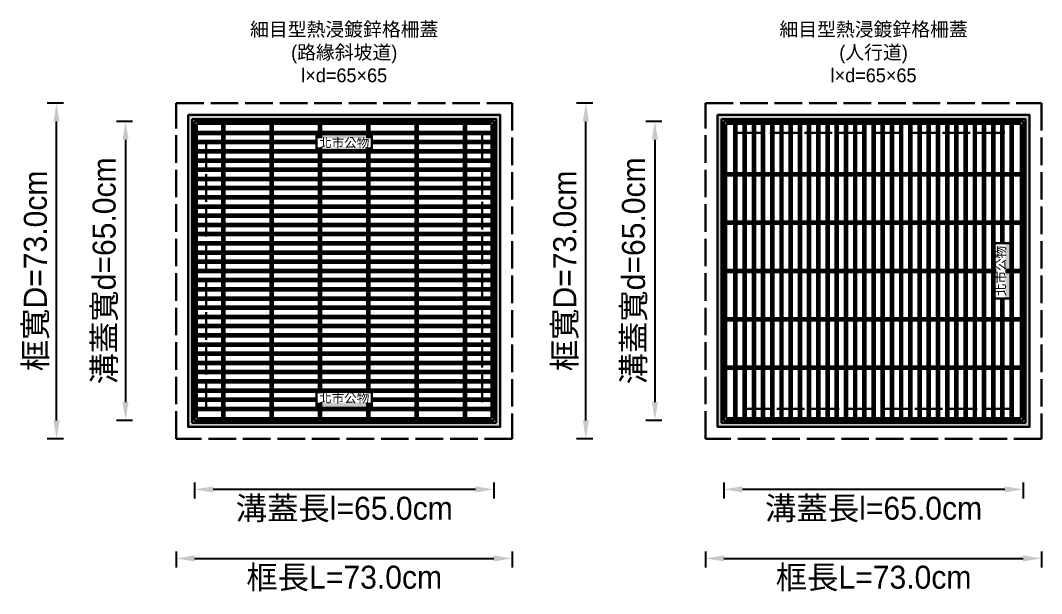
# Model space of a CAD drawing. Extents: x -2931 to 4779, y -2120 to 304.
# Drawn here: x 1250 to 1471.9, y -567.8 to -443.2 of the extents above; entities that cross this region are included whole.
import ezdxf

# ---------------------------------------------------------------- set-up
doc = ezdxf.new("R2010")
doc.units = 0
doc.header["$MEASUREMENT"] = 0
doc.linetypes.add('ACAD_ISO02W100', pattern=[15, 12, -3])
doc.layers.add('三、3.文字-註解文字', color=2, linetype='Continuous')
doc.layers.add('二、6.繪圖-其他施作項目', color=35, linetype='Continuous', lineweight=30)
doc.styles.get("Standard").update_dxf_attribs({"font": 'kaiu.ttf', "height": 2})
doc.styles.add('註解文字', font='MS PGothic.ttf', dxfattribs={"height": 5})
doc.dimstyles.new('註解文字', dxfattribs={"dimtxt": 5, "dimasz": 4, "dimexe": 2, "dimexo": 2.5, "dimgap": 1, "dimtad": 2, "dimzin": 0, "dimdsep": 46, "dimtxsty": '註解文字', "dimcen": 0.1, "dimclrd": 256, "dimclre": 256, "dimclrt": 256, "dimadec": 0, "dimazin": 0, "dimtfac": 1, "dimtofl": 0, "dimtmove": 0, "dimatfit": 3, "dimfxl": 1.5, "dimfxlon": 1, "dimtolj": 1, "dimtzin": 0, "dimlwd": -1, "dimlwe": -1, "dimarcsym": 1})

# ---------------------------------------------------------------- blocks, each defined once
blk = doc.blocks.new('*D12')
at = {"layer": 'Defpoints', "color": 0, "transparency": 16777216}
for p in [(1287.86, -465.15), (1272.86, -530.15), (1287.86, -530.15)]:
    blk.add_point(p, dxfattribs=at)
at = {"layer": '三、3.文字-註解文字', "transparency": 16777216}
for p, q in [((1274.36, -465.15), (1270.86, -465.15)), ((1272.86, -469.15), (1272.86, -526.15)), ((1274.36, -530.15), (1270.86, -530.15))]:
    blk.add_line(p, q, dxfattribs=at)
for points in [[(1272.19, -469.15), (1273.53, -469.15), (1272.86, -465.15)], [(1272.19, -526.15), (1273.53, -526.15), (1272.86, -530.15)]]:
    blk.add_solid(points, dxfattribs=at)
at = {"layer": '三、3.文字-註解文字', "transparency": 16777216, "insert": (1268.48, -497.65), "char_height": 5, "attachment_point": 5, "rotation": 90, "style": '註解文字'}
blk.add_mtext('\\A1;溝蓋寬{\\fMS PGothic|b0|i0|c128|p34;d=65.0cm}', dxfattribs=at)
blk = doc.blocks.new('*D13')
at = {"layer": 'Defpoints', "color": 0, "transparency": 16777216}
for p in [(1287.86, -530.15), (1352.86, -530.15), (1287.86, -545.15)]:
    blk.add_point(p, dxfattribs=at)
at = {"layer": '三、3.文字-註解文字', "transparency": 16777216}
for p, q in [((1287.86, -543.65), (1287.86, -547.15)), ((1348.86, -545.15), (1291.86, -545.15)), ((1352.86, -543.65), (1352.86, -547.15))]:
    blk.add_line(p, q, dxfattribs=at)
for points in [[(1291.86, -544.49), (1291.86, -545.82), (1287.86, -545.15)], [(1348.86, -544.49), (1348.86, -545.82), (1352.86, -545.15)]]:
    blk.add_solid(points, dxfattribs=at)
at = {"layer": '三、3.文字-註解文字', "transparency": 16777216, "insert": (1320.36, -549.53), "char_height": 5, "attachment_point": 5, "style": '註解文字'}
blk.add_mtext('\\A1;溝蓋長l{\\fMS PGothic|b0|i0|c128|p34;=65.0cm}', dxfattribs=at)
blk = doc.blocks.new('*D18')
at = {"layer": 'Defpoints', "color": 0, "transparency": 16777216}
for p in [(1402.86, -465.15), (1387.86, -530.15), (1402.86, -530.15)]:
    blk.add_point(p, dxfattribs=at)
at = {"layer": '三、3.文字-註解文字', "transparency": 16777216}
for p, q in [((1389.36, -465.15), (1385.86, -465.15)), ((1387.86, -469.15), (1387.86, -526.15)), ((1389.36, -530.15), (1385.86, -530.15))]:
    blk.add_line(p, q, dxfattribs=at)
for points in [[(1387.19, -469.15), (1388.53, -469.15), (1387.86, -465.15)], [(1387.19, -526.15), (1388.53, -526.15), (1387.86, -530.15)]]:
    blk.add_solid(points, dxfattribs=at)
at = {"layer": '三、3.文字-註解文字', "transparency": 16777216, "insert": (1383.48, -497.65), "char_height": 5, "attachment_point": 5, "rotation": 90, "style": '註解文字'}
blk.add_mtext('\\A1;溝蓋寬d=65.0cm', dxfattribs=at)
blk = doc.blocks.new('*D19')
at = {"layer": 'Defpoints', "color": 0, "transparency": 16777216}
for p in [(1402.86, -530.15), (1467.86, -530.15), (1402.86, -545.15)]:
    blk.add_point(p, dxfattribs=at)
at = {"layer": '三、3.文字-註解文字', "transparency": 16777216}
for p, q in [((1402.86, -543.65), (1402.86, -547.15)), ((1463.86, -545.15), (1406.86, -545.15)), ((1467.86, -543.65), (1467.86, -547.15))]:
    blk.add_line(p, q, dxfattribs=at)
for points in [[(1406.86, -544.49), (1406.86, -545.82), (1402.86, -545.15)], [(1463.86, -544.49), (1463.86, -545.82), (1467.86, -545.15)]]:
    blk.add_solid(points, dxfattribs=at)
at = {"layer": '三、3.文字-註解文字', "transparency": 16777216, "insert": (1435.36, -549.53), "char_height": 5, "attachment_point": 5, "style": '註解文字'}
blk.add_mtext('\\A1;{\\fMS PGothic|b0|i0|c128|p34;溝蓋長l}={\\fMS PGothic|b0|i0|c128|p34;65.0cm}', dxfattribs=at)
blk = doc.blocks.new('*D32')
at = {"layer": 'Defpoints', "color": 0, "transparency": 16777216}
for p in [(1283.86, -534.15), (1356.86, -534.15), (1356.86, -560.15)]:
    blk.add_point(p, dxfattribs=at)
at = {"layer": '三、3.文字-註解文字', "transparency": 16777216}
for p, q in [((1283.86, -558.65), (1283.86, -562.15)), ((1356.86, -558.65), (1356.86, -562.15)), ((1287.86, -560.15), (1352.86, -560.15))]:
    blk.add_line(p, q, dxfattribs=at)
for points in [[(1287.86, -559.49), (1287.86, -560.82), (1283.86, -560.15)], [(1352.86, -559.49), (1352.86, -560.82), (1356.86, -560.15)]]:
    blk.add_solid(points, dxfattribs=at)
at = {"layer": '三、3.文字-註解文字', "transparency": 16777216, "insert": (1320.36, -564.52), "char_height": 5, "attachment_point": 5, "style": '註解文字'}
blk.add_mtext('\\A1;框長L=73.0cm', dxfattribs=at)
blk = doc.blocks.new('*D33')
at = {"layer": 'Defpoints', "color": 0, "transparency": 16777216}
for p in [(1372.86, -461.15), (1398.86, -461.15), (1398.86, -534.15)]:
    blk.add_point(p, dxfattribs=at)
at = {"layer": '三、3.文字-註解文字', "transparency": 16777216}
for p, q in [((1374.36, -461.15), (1370.86, -461.15)), ((1372.86, -530.15), (1372.86, -465.15)), ((1374.36, -534.15), (1370.86, -534.15))]:
    blk.add_line(p, q, dxfattribs=at)
for points in [[(1372.19, -465.15), (1373.53, -465.15), (1372.86, -461.15)], [(1372.19, -530.15), (1373.53, -530.15), (1372.86, -534.15)]]:
    blk.add_solid(points, dxfattribs=at)
at = {"layer": '三、3.文字-註解文字', "transparency": 16777216, "insert": (1368.54, -497.65), "char_height": 5, "attachment_point": 5, "rotation": 90, "style": '註解文字'}
blk.add_mtext('\\A1;框{\\fMS PGothic|b0|i0|c128|p34;寬D=73.0cm}', dxfattribs=at)
blk = doc.blocks.new('*D34')
at = {"layer": 'Defpoints', "color": 0, "transparency": 16777216}
for p in [(1398.86, -534.15), (1471.86, -534.15), (1471.86, -560.15)]:
    blk.add_point(p, dxfattribs=at)
at = {"layer": '三、3.文字-註解文字', "transparency": 16777216}
for p, q in [((1398.86, -558.65), (1398.86, -562.15)), ((1471.86, -558.65), (1471.86, -562.15)), ((1402.86, -560.15), (1467.86, -560.15))]:
    blk.add_line(p, q, dxfattribs=at)
for points in [[(1402.86, -559.49), (1402.86, -560.82), (1398.86, -560.15)], [(1467.86, -559.49), (1467.86, -560.82), (1471.86, -560.15)]]:
    blk.add_solid(points, dxfattribs=at)
at = {"layer": '三、3.文字-註解文字', "transparency": 16777216, "insert": (1435.36, -564.52), "char_height": 5, "attachment_point": 5, "style": '註解文字'}
blk.add_mtext('\\A1;框長L=73.0cm', dxfattribs=at)
blk = doc.blocks.new('*D37')
at = {"layer": 'Defpoints', "color": 0, "transparency": 16777216}
for p in [(1257.86, -461.15), (1283.86, -461.15), (1283.86, -534.15)]:
    blk.add_point(p, dxfattribs=at)
at = {"layer": '三、3.文字-註解文字', "transparency": 16777216}
for p, q in [((1259.36, -461.15), (1255.86, -461.15)), ((1257.86, -530.15), (1257.86, -465.15)), ((1259.36, -534.15), (1255.86, -534.15))]:
    blk.add_line(p, q, dxfattribs=at)
for points in [[(1257.19, -465.15), (1258.53, -465.15), (1257.86, -461.15)], [(1257.19, -530.15), (1258.53, -530.15), (1257.86, -534.15)]]:
    blk.add_solid(points, dxfattribs=at)
at = {"layer": '三、3.文字-註解文字', "transparency": 16777216, "insert": (1253.54, -497.65), "char_height": 5, "attachment_point": 5, "rotation": 90, "style": '註解文字'}
blk.add_mtext('\\A1;框{\\fMS PGothic|b0|i0|c128|p34;寬D=73.0cm}', dxfattribs=at)

msp = doc.modelspace()

# ---------------------------------------------------------------- hatches: boundary and pattern name
at = {"layer": '二、6.繪圖-其他施作項目'}
h = msp.add_hatch(color=256, dxfattribs=at)
h.dxf.hatch_style = 1
h.paths.add_polyline_path([(1326.361, -471.904), (1326.361, -467.904), (1314.361, -467.904), (1314.361, -471.904)])
h = msp.add_hatch(color=256, dxfattribs=at)
h.dxf.hatch_style = 1
h.paths.add_polyline_path([(1465.111, -491.654), (1461.111, -491.654), (1461.111, -503.654), (1465.111, -503.654)])
h = msp.add_hatch(color=256, dxfattribs=at)
h.dxf.hatch_style = 1
h.paths.add_polyline_path([(1326.361, -527.404), (1326.361, -523.404), (1314.361, -523.404), (1314.361, -527.404)])

# ---------------------------------------------------------------- linework, layer by layer
for points in [[(1287.861, -465.154), (1352.861, -465.154), (1352.861, -530.154), (1287.861, -530.154)], [(1402.861, -465.154), (1467.861, -465.154), (1467.861, -530.154), (1402.861, -530.154)], [(1314.361, -467.904), (1326.361, -467.904), (1326.361, -471.904), (1314.361, -471.904)], [(1461.111, -503.654), (1461.111, -491.654), (1465.111, -491.654), (1465.111, -503.654)], [(1314.361, -523.404), (1326.361, -523.404), (1326.361, -527.404), (1314.361, -527.404)]]:
    msp.add_lwpolyline(points, close=True, dxfattribs=at)
for points in [[(1288.361, -465.654), (1352.361, -465.654)], [(1288.361, -529.654), (1288.361, -465.654)], [(1293.861, -465.654), (1293.861, -529.654)], [(1294.361, -465.654), (1294.361, -529.654)], [(1304.361, -465.654), (1304.361, -529.654)], [(1304.861, -465.654), (1304.861, -529.654)], [(1314.861, -465.654), (1314.861, -529.654)], [(1315.361, -465.654), (1315.361, -529.654)], [(1325.361, -529.654), (1325.361, -465.654)], [(1325.861, -529.654), (1325.861, -465.654)], [(1335.861, -529.654), (1335.861, -465.654)], [(1336.361, -529.654), (1336.361, -465.654)], [(1346.361, -529.654), (1346.361, -465.654)], [(1346.861, -529.654), (1346.861, -465.654)], [(1352.361, -465.654), (1352.361, -529.654)], [(1403.361, -465.654), (1467.361, -465.654)], [(1403.361, -529.654), (1403.361, -465.654)], [(1405.111, -476.404), (1405.111, -465.654)], [(1405.611, -476.404), (1405.611, -465.654)], [(1407.111, -476.404), (1407.111, -465.654)], [(1407.611, -476.404), (1407.611, -465.654)], [(1409.111, -476.404), (1409.111, -465.654)], [(1409.611, -476.404), (1409.611, -465.654)], [(1411.111, -476.404), (1411.111, -465.654)], [(1411.611, -476.404), (1411.611, -465.654)], [(1413.111, -476.404), (1413.111, -465.654)], [(1413.611, -476.404), (1413.611, -465.654)], [(1415.111, -476.404), (1415.111, -465.654)], [(1415.611, -476.404), (1415.611, -465.654)], [(1417.111, -476.404), (1417.111, -465.654)], [(1417.611, -476.404), (1417.611, -465.654)], [(1419.111, -476.404), (1419.111, -465.654)], [(1419.611, -476.404), (1419.611, -465.654)], [(1421.111, -476.404), (1421.111, -465.654)], [(1421.611, -476.404), (1421.611, -465.654)], [(1423.111, -476.404), (1423.111, -465.654)], [(1423.611, -476.404), (1423.611, -465.654)], [(1425.111, -476.404), (1425.111, -465.654)], [(1425.611, -476.404), (1425.611, -465.654)], [(1427.111, -476.404), (1427.111, -465.654)], [(1427.611, -476.404), (1427.611, -465.654)], [(1429.111, -476.404), (1429.111, -465.654)], [(1429.611, -476.404), (1429.611, -465.654)], [(1431.111, -476.404), (1431.111, -465.654)], [(1431.611, -476.404), (1431.611, -465.654)], [(1433.111, -476.404), (1433.111, -465.654)], [(1433.611, -476.404), (1433.611, -465.654)], [(1435.111, -476.404), (1435.111, -465.654)], [(1435.611, -476.404), (1435.611, -465.654)], [(1437.111, -476.404), (1437.111, -465.654)], [(1437.611, -476.404), (1437.611, -465.654)], [(1439.111, -476.404), (1439.111, -465.654)], [(1439.611, -476.404), (1439.611, -465.654)], [(1441.111, -476.404), (1441.111, -465.654)], [(1441.611, -476.404), (1441.611, -465.654)], [(1443.111, -476.404), (1443.111, -465.654)], [(1443.611, -476.404), (1443.611, -465.654)], [(1445.111, -476.404), (1445.111, -465.654)], [(1445.611, -476.404), (1445.611, -465.654)], [(1447.111, -476.404), (1447.111, -465.654)], [(1447.611, -476.404), (1447.611, -465.654)], [(1449.111, -476.404), (1449.111, -465.654)], [(1449.611, -476.404), (1449.611, -465.654)], [(1451.111, -476.404), (1451.111, -465.654)], [(1451.611, -476.404), (1451.611, -465.654)], [(1453.111, -476.404), (1453.111, -465.654)], [(1453.611, -476.404), (1453.611, -465.654)], [(1455.111, -476.404), (1455.111, -465.654)], [(1455.611, -476.404), (1455.611, -465.654)], [(1457.111, -476.404), (1457.111, -465.654)], [(1457.611, -476.404), (1457.611, -465.654)], [(1459.111, -476.404), (1459.111, -465.654)], [(1459.611, -476.404), (1459.611, -465.654)], [(1461.111, -476.404), (1461.111, -465.654)], [(1461.611, -476.404), (1461.611, -465.654)], [(1463.111, -465.654), (1463.111, -476.404)], [(1463.611, -465.654), (1463.611, -476.404)], [(1465.111, -465.654), (1465.111, -476.404)], [(1465.611, -465.654), (1465.611, -476.404)], [(1467.361, -465.654), (1467.361, -529.654)], [(1288.361, -467.404), (1293.861, -467.404)], [(1288.361, -467.904), (1293.861, -467.904)], [(1294.361, -467.404), (1304.361, -467.404)], [(1294.361, -467.904), (1304.361, -467.904)], [(1304.861, -467.404), (1314.861, -467.404)], [(1304.861, -467.904), (1314.861, -467.904)], [(1315.361, -467.404), (1325.361, -467.404)], [(1315.361, -467.904), (1325.361, -467.904)], [(1325.861, -467.404), (1335.861, -467.404)], [(1325.861, -467.904), (1335.861, -467.904)], [(1336.361, -467.404), (1346.361, -467.404)], [(1336.361, -467.904), (1346.361, -467.904)], [(1346.861, -467.404), (1352.361, -467.404)], [(1346.861, -467.904), (1352.361, -467.904)], [(1293.861, -469.404), (1288.361, -469.404)], [(1293.861, -469.904), (1288.361, -469.904)], [(1304.361, -469.404), (1294.361, -469.404)], [(1304.361, -469.904), (1294.361, -469.904)], [(1314.861, -469.404), (1304.861, -469.404)], [(1314.861, -469.904), (1304.861, -469.904)], [(1325.361, -469.404), (1315.361, -469.404)], [(1325.361, -469.904), (1315.361, -469.904)], [(1335.861, -469.404), (1325.861, -469.404)], [(1335.861, -469.904), (1325.861, -469.904)], [(1346.361, -469.404), (1336.361, -469.404)], [(1346.361, -469.904), (1336.361, -469.904)], [(1352.361, -469.404), (1346.861, -469.404)], [(1352.361, -469.904), (1346.861, -469.904)], [(1293.861, -471.404), (1288.361, -471.404)], [(1293.861, -471.904), (1288.361, -471.904)], [(1304.361, -471.404), (1294.361, -471.404)], [(1304.361, -471.904), (1294.361, -471.904)], [(1314.861, -471.404), (1304.861, -471.404)], [(1314.861, -471.904), (1304.861, -471.904)], [(1325.361, -471.404), (1315.361, -471.404)], [(1325.361, -471.904), (1315.361, -471.904)], [(1335.861, -471.404), (1325.861, -471.404)], [(1335.861, -471.904), (1325.861, -471.904)], [(1346.361, -471.404), (1336.361, -471.404)], [(1346.361, -471.904), (1336.361, -471.904)], [(1352.361, -471.404), (1346.861, -471.404)], [(1352.361, -471.904), (1346.861, -471.904)], [(1293.861, -473.404), (1288.361, -473.404)], [(1293.861, -473.904), (1288.361, -473.904)], [(1304.361, -473.404), (1294.361, -473.404)], [(1304.361, -473.904), (1294.361, -473.904)], [(1314.861, -473.404), (1304.861, -473.404)], [(1314.861, -473.904), (1304.861, -473.904)], [(1325.361, -473.404), (1315.361, -473.404)], [(1325.361, -473.904), (1315.361, -473.904)], [(1335.861, -473.404), (1325.861, -473.404)], [(1335.861, -473.904), (1325.861, -473.904)], [(1346.361, -473.404), (1336.361, -473.404)], [(1346.361, -473.904), (1336.361, -473.904)], [(1352.361, -473.404), (1346.861, -473.404)], [(1352.361, -473.904), (1346.861, -473.904)], [(1293.861, -475.404), (1288.361, -475.404)], [(1293.861, -475.904), (1288.361, -475.904)], [(1304.361, -475.404), (1294.361, -475.404)], [(1304.361, -475.904), (1294.361, -475.904)], [(1314.861, -475.404), (1304.861, -475.404)], [(1314.861, -475.904), (1304.861, -475.904)], [(1325.361, -475.404), (1315.361, -475.404)], [(1325.361, -475.904), (1315.361, -475.904)], [(1335.861, -475.404), (1325.861, -475.404)], [(1335.861, -475.904), (1325.861, -475.904)], [(1346.361, -475.404), (1336.361, -475.404)], [(1346.361, -475.904), (1336.361, -475.904)], [(1352.361, -475.404), (1346.861, -475.404)], [(1352.361, -475.904), (1346.861, -475.904)], [(1403.361, -476.404), (1467.361, -476.404)], [(1403.361, -476.904), (1467.361, -476.904)], [(1405.111, -486.904), (1405.111, -476.904)], [(1405.611, -486.904), (1405.611, -476.904)], [(1407.111, -486.904), (1407.111, -476.904)], [(1407.611, -486.904), (1407.611, -476.904)], [(1409.111, -486.904), (1409.111, -476.904)], [(1409.611, -486.904), (1409.611, -476.904)], [(1411.111, -486.904), (1411.111, -476.904)], [(1411.611, -486.904), (1411.611, -476.904)], [(1413.111, -486.904), (1413.111, -476.904)], [(1413.611, -486.904), (1413.611, -476.904)], [(1415.111, -486.904), (1415.111, -476.904)], [(1415.611, -486.904), (1415.611, -476.904)], [(1417.111, -486.904), (1417.111, -476.904)], [(1417.611, -486.904), (1417.611, -476.904)], [(1419.111, -486.904), (1419.111, -476.904)], [(1419.611, -486.904), (1419.611, -476.904)], [(1421.111, -486.904), (1421.111, -476.904)], [(1421.611, -486.904), (1421.611, -476.904)], [(1423.111, -486.904), (1423.111, -476.904)], [(1423.611, -486.904), (1423.611, -476.904)], [(1425.111, -486.904), (1425.111, -476.904)], [(1425.611, -486.904), (1425.611, -476.904)], [(1427.111, -486.904), (1427.111, -476.904)], [(1427.611, -486.904), (1427.611, -476.904)], [(1429.111, -486.904), (1429.111, -476.904)], [(1429.611, -486.904), (1429.611, -476.904)], [(1431.111, -486.904), (1431.111, -476.904)], [(1431.611, -486.904), (1431.611, -476.904)], [(1433.111, -486.904), (1433.111, -476.904)], [(1433.611, -486.904), (1433.611, -476.904)], [(1435.111, -486.904), (1435.111, -476.904)], [(1435.611, -486.904), (1435.611, -476.904)], [(1437.111, -486.904), (1437.111, -476.904)], [(1437.611, -486.904), (1437.611, -476.904)], [(1439.111, -486.904), (1439.111, -476.904)], [(1439.611, -486.904), (1439.611, -476.904)], [(1441.111, -486.904), (1441.111, -476.904)], [(1441.611, -486.904), (1441.611, -476.904)], [(1443.111, -486.904), (1443.111, -476.904)], [(1443.611, -486.904), (1443.611, -476.904)], [(1445.111, -486.904), (1445.111, -476.904)], [(1445.611, -486.904), (1445.611, -476.904)], [(1447.111, -486.904), (1447.111, -476.904)], [(1447.611, -486.904), (1447.611, -476.904)], [(1449.111, -486.904), (1449.111, -476.904)], [(1449.611, -486.904), (1449.611, -476.904)], [(1451.111, -486.904), (1451.111, -476.904)], [(1451.611, -486.904), (1451.611, -476.904)], [(1453.111, -486.904), (1453.111, -476.904)], [(1453.611, -486.904), (1453.611, -476.904)], [(1455.111, -486.904), (1455.111, -476.904)], [(1455.611, -486.904), (1455.611, -476.904)], [(1457.111, -486.904), (1457.111, -476.904)], [(1457.611, -486.904), (1457.611, -476.904)], [(1459.111, -486.904), (1459.111, -476.904)], [(1459.611, -486.904), (1459.611, -476.904)], [(1461.111, -486.904), (1461.111, -476.904)], [(1461.611, -486.904), (1461.611, -476.904)], [(1463.111, -476.904), (1463.111, -486.904)], [(1463.611, -476.904), (1463.611, -486.904)], [(1465.111, -476.904), (1465.111, -486.904)], [(1465.611, -476.904), (1465.611, -486.904)], [(1293.861, -477.404), (1288.361, -477.404)], [(1293.861, -477.904), (1288.361, -477.904)], [(1304.361, -477.404), (1294.361, -477.404)], [(1304.361, -477.904), (1294.361, -477.904)], [(1314.861, -477.404), (1304.861, -477.404)], [(1314.861, -477.904), (1304.861, -477.904)], [(1325.361, -477.404), (1315.361, -477.404)], [(1325.361, -477.904), (1315.361, -477.904)], [(1335.861, -477.404), (1325.861, -477.404)], [(1335.861, -477.904), (1325.861, -477.904)], [(1346.361, -477.404), (1336.361, -477.404)], [(1346.361, -477.904), (1336.361, -477.904)], [(1352.361, -477.404), (1346.861, -477.404)], [(1352.361, -477.904), (1346.861, -477.904)], [(1293.861, -479.404), (1288.361, -479.404)], [(1293.861, -479.904), (1288.361, -479.904)], [(1304.361, -479.404), (1294.361, -479.404)], [(1304.361, -479.904), (1294.361, -479.904)], [(1314.861, -479.404), (1304.861, -479.404)], [(1314.861, -479.904), (1304.861, -479.904)], [(1325.361, -479.404), (1315.361, -479.404)], [(1325.361, -479.904), (1315.361, -479.904)], [(1335.861, -479.404), (1325.861, -479.404)], [(1335.861, -479.904), (1325.861, -479.904)], [(1346.361, -479.404), (1336.361, -479.404)], [(1346.361, -479.904), (1336.361, -479.904)], [(1352.361, -479.404), (1346.861, -479.404)], [(1352.361, -479.904), (1346.861, -479.904)], [(1293.861, -481.404), (1288.361, -481.404)], [(1293.861, -481.904), (1288.361, -481.904)], [(1293.861, -483.404), (1288.361, -483.404)], [(1304.361, -481.404), (1294.361, -481.404)], [(1304.361, -481.904), (1294.361, -481.904)], [(1304.361, -483.404), (1294.361, -483.404)], [(1314.861, -481.404), (1304.861, -481.404)], [(1314.861, -481.904), (1304.861, -481.904)], [(1314.861, -483.404), (1304.861, -483.404)], [(1325.361, -481.404), (1315.361, -481.404)], [(1325.361, -481.904), (1315.361, -481.904)], [(1325.361, -483.404), (1315.361, -483.404)], [(1335.861, -481.404), (1325.861, -481.404)], [(1335.861, -481.904), (1325.861, -481.904)], [(1335.861, -483.404), (1325.861, -483.404)], [(1346.361, -481.404), (1336.361, -481.404)], [(1346.361, -481.904), (1336.361, -481.904)], [(1346.361, -483.404), (1336.361, -483.404)], [(1352.361, -481.404), (1346.861, -481.404)], [(1352.361, -481.904), (1346.861, -481.904)], [(1352.361, -483.404), (1346.861, -483.404)], [(1293.861, -483.904), (1288.361, -483.904)], [(1293.861, -485.404), (1288.361, -485.404)], [(1304.361, -483.904), (1294.361, -483.904)], [(1304.361, -485.404), (1294.361, -485.404)], [(1314.861, -483.904), (1304.861, -483.904)], [(1314.861, -485.404), (1304.861, -485.404)], [(1325.361, -483.904), (1315.361, -483.904)], [(1325.361, -485.404), (1315.361, -485.404)], [(1335.861, -483.904), (1325.861, -483.904)], [(1335.861, -485.404), (1325.861, -485.404)], [(1346.361, -483.904), (1336.361, -483.904)], [(1346.361, -485.404), (1336.361, -485.404)], [(1352.361, -483.904), (1346.861, -483.904)], [(1352.361, -485.404), (1346.861, -485.404)], [(1293.861, -485.904), (1288.361, -485.904)], [(1293.861, -487.404), (1288.361, -487.404)], [(1293.861, -487.904), (1288.361, -487.904)], [(1304.361, -485.904), (1294.361, -485.904)], [(1304.361, -487.404), (1294.361, -487.404)], [(1304.361, -487.904), (1294.361, -487.904)], [(1314.861, -485.904), (1304.861, -485.904)], [(1314.861, -487.404), (1304.861, -487.404)], [(1314.861, -487.904), (1304.861, -487.904)], [(1325.361, -485.904), (1315.361, -485.904)], [(1325.361, -487.404), (1315.361, -487.404)], [(1325.361, -487.904), (1315.361, -487.904)], [(1335.861, -485.904), (1325.861, -485.904)], [(1335.861, -487.404), (1325.861, -487.404)], [(1335.861, -487.904), (1325.861, -487.904)], [(1346.361, -485.904), (1336.361, -485.904)], [(1346.361, -487.404), (1336.361, -487.404)], [(1346.361, -487.904), (1336.361, -487.904)], [(1352.361, -485.904), (1346.861, -485.904)], [(1352.361, -487.404), (1346.861, -487.404)], [(1352.361, -487.904), (1346.861, -487.904)], [(1403.361, -486.904), (1467.361, -486.904)], [(1403.361, -487.404), (1467.361, -487.404)], [(1405.111, -497.404), (1405.111, -487.404)], [(1405.611, -497.404), (1405.611, -487.404)], [(1407.111, -497.404), (1407.111, -487.404)], [(1407.611, -497.404), (1407.611, -487.404)], [(1409.111, -497.404), (1409.111, -487.404)], [(1409.611, -497.404), (1409.611, -487.404)], [(1411.111, -497.404), (1411.111, -487.404)], [(1411.611, -497.404), (1411.611, -487.404)], [(1413.111, -497.404), (1413.111, -487.404)], [(1413.611, -497.404), (1413.611, -487.404)], [(1415.111, -497.404), (1415.111, -487.404)], [(1415.611, -497.404), (1415.611, -487.404)], [(1417.111, -497.404), (1417.111, -487.404)], [(1417.611, -497.404), (1417.611, -487.404)], [(1419.111, -497.404), (1419.111, -487.404)], [(1419.611, -497.404), (1419.611, -487.404)], [(1421.111, -497.404), (1421.111, -487.404)], [(1421.611, -497.404), (1421.611, -487.404)], [(1423.111, -497.404), (1423.111, -487.404)], [(1423.611, -497.404), (1423.611, -487.404)], [(1425.111, -497.404), (1425.111, -487.404)], [(1425.611, -497.404), (1425.611, -487.404)], [(1427.111, -497.404), (1427.111, -487.404)], [(1427.611, -497.404), (1427.611, -487.404)], [(1429.111, -497.404), (1429.111, -487.404)], [(1429.611, -497.404), (1429.611, -487.404)], [(1431.111, -497.404), (1431.111, -487.404)], [(1431.611, -497.404), (1431.611, -487.404)], [(1433.111, -497.404), (1433.111, -487.404)], [(1433.611, -497.404), (1433.611, -487.404)], [(1435.111, -497.404), (1435.111, -487.404)], [(1435.611, -497.404), (1435.611, -487.404)], [(1437.111, -497.404), (1437.111, -487.404)], [(1437.611, -497.404), (1437.611, -487.404)], [(1439.111, -497.404), (1439.111, -487.404)], [(1439.611, -497.404), (1439.611, -487.404)], [(1441.111, -497.404), (1441.111, -487.404)], [(1441.611, -497.404), (1441.611, -487.404)], [(1443.111, -497.404), (1443.111, -487.404)], [(1443.611, -497.404), (1443.611, -487.404)], [(1445.111, -497.404), (1445.111, -487.404)], [(1445.611, -497.404), (1445.611, -487.404)], [(1447.111, -497.404), (1447.111, -487.404)], [(1447.611, -497.404), (1447.611, -487.404)], [(1449.111, -497.404), (1449.111, -487.404)], [(1449.611, -497.404), (1449.611, -487.404)], [(1451.111, -497.404), (1451.111, -487.404)], [(1451.611, -497.404), (1451.611, -487.404)], [(1453.111, -497.404), (1453.111, -487.404)], [(1453.611, -497.404), (1453.611, -487.404)], [(1455.111, -497.404), (1455.111, -487.404)], [(1455.611, -497.404), (1455.611, -487.404)], [(1457.111, -497.404), (1457.111, -487.404)], [(1457.611, -497.404), (1457.611, -487.404)], [(1459.111, -497.404), (1459.111, -487.404)], [(1459.611, -497.404), (1459.611, -487.404)], [(1461.111, -497.404), (1461.111, -487.404)], [(1461.611, -497.404), (1461.611, -487.404)], [(1463.111, -487.404), (1463.111, -497.404)], [(1463.611, -487.404), (1463.611, -497.404)], [(1465.111, -487.404), (1465.111, -497.404)], [(1465.611, -487.404), (1465.611, -497.404)], [(1293.861, -489.404), (1288.361, -489.404)], [(1293.861, -489.904), (1288.361, -489.904)], [(1304.361, -489.404), (1294.361, -489.404)], [(1304.361, -489.904), (1294.361, -489.904)], [(1314.861, -489.404), (1304.861, -489.404)], [(1314.861, -489.904), (1304.861, -489.904)], [(1325.361, -489.404), (1315.361, -489.404)], [(1325.361, -489.904), (1315.361, -489.904)], [(1335.861, -489.404), (1325.861, -489.404)], [(1335.861, -489.904), (1325.861, -489.904)], [(1346.361, -489.404), (1336.361, -489.404)], [(1346.361, -489.904), (1336.361, -489.904)], [(1352.361, -489.404), (1346.861, -489.404)], [(1352.361, -489.904), (1346.861, -489.904)], [(1293.861, -491.404), (1288.361, -491.404)], [(1293.861, -491.904), (1288.361, -491.904)], [(1304.361, -491.404), (1294.361, -491.404)], [(1304.361, -491.904), (1294.361, -491.904)], [(1314.861, -491.404), (1304.861, -491.404)], [(1314.861, -491.904), (1304.861, -491.904)], [(1325.361, -491.404), (1315.361, -491.404)], [(1325.361, -491.904), (1315.361, -491.904)], [(1335.861, -491.404), (1325.861, -491.404)], [(1335.861, -491.904), (1325.861, -491.904)], [(1346.361, -491.404), (1336.361, -491.404)], [(1346.361, -491.904), (1336.361, -491.904)], [(1352.361, -491.404), (1346.861, -491.404)], [(1352.361, -491.904), (1346.861, -491.904)], [(1293.861, -493.404), (1288.361, -493.404)], [(1293.861, -493.904), (1288.361, -493.904)], [(1304.361, -493.404), (1294.361, -493.404)], [(1304.361, -493.904), (1294.361, -493.904)], [(1314.861, -493.404), (1304.861, -493.404)], [(1314.861, -493.904), (1304.861, -493.904)], [(1325.361, -493.404), (1315.361, -493.404)], [(1325.361, -493.904), (1315.361, -493.904)], [(1335.861, -493.404), (1325.861, -493.404)], [(1335.861, -493.904), (1325.861, -493.904)], [(1346.361, -493.404), (1336.361, -493.404)], [(1346.361, -493.904), (1336.361, -493.904)], [(1352.361, -493.404), (1346.861, -493.404)], [(1352.361, -493.904), (1346.861, -493.904)], [(1293.861, -495.404), (1288.361, -495.404)], [(1293.861, -495.904), (1288.361, -495.904)], [(1304.361, -495.404), (1294.361, -495.404)], [(1304.361, -495.904), (1294.361, -495.904)], [(1314.861, -495.404), (1304.861, -495.404)], [(1314.861, -495.904), (1304.861, -495.904)], [(1325.361, -495.404), (1315.361, -495.404)], [(1325.361, -495.904), (1315.361, -495.904)], [(1335.861, -495.404), (1325.861, -495.404)], [(1335.861, -495.904), (1325.861, -495.904)], [(1346.361, -495.404), (1336.361, -495.404)], [(1346.361, -495.904), (1336.361, -495.904)], [(1352.361, -495.404), (1346.861, -495.404)], [(1352.361, -495.904), (1346.861, -495.904)], [(1293.861, -497.404), (1288.361, -497.404)], [(1293.861, -497.904), (1288.361, -497.904)], [(1304.361, -497.404), (1294.361, -497.404)], [(1304.361, -497.904), (1294.361, -497.904)], [(1314.861, -497.404), (1304.861, -497.404)], [(1314.861, -497.904), (1304.861, -497.904)], [(1325.361, -497.404), (1315.361, -497.404)], [(1325.361, -497.904), (1315.361, -497.904)], [(1335.861, -497.404), (1325.861, -497.404)], [(1335.861, -497.904), (1325.861, -497.904)], [(1346.361, -497.404), (1336.361, -497.404)], [(1346.361, -497.904), (1336.361, -497.904)], [(1352.361, -497.404), (1346.861, -497.404)], [(1352.361, -497.904), (1346.861, -497.904)], [(1403.361, -497.404), (1467.361, -497.404)], [(1467.361, -497.904), (1403.361, -497.904)], [(1405.111, -507.904), (1405.111, -497.904)], [(1405.611, -507.904), (1405.611, -497.904)], [(1407.111, -507.904), (1407.111, -497.904)], [(1407.611, -507.904), (1407.611, -497.904)], [(1409.111, -507.904), (1409.111, -497.904)], [(1409.611, -507.904), (1409.611, -497.904)], [(1411.111, -507.904), (1411.111, -497.904)], [(1411.611, -507.904), (1411.611, -497.904)], [(1413.111, -507.904), (1413.111, -497.904)], [(1413.611, -507.904), (1413.611, -497.904)], [(1415.111, -507.904), (1415.111, -497.904)], [(1415.611, -507.904), (1415.611, -497.904)], [(1417.111, -507.904), (1417.111, -497.904)], [(1417.611, -507.904), (1417.611, -497.904)], [(1419.111, -507.904), (1419.111, -497.904)], [(1419.611, -507.904), (1419.611, -497.904)], [(1421.111, -507.904), (1421.111, -497.904)], [(1421.611, -507.904), (1421.611, -497.904)], [(1423.111, -507.904), (1423.111, -497.904)], [(1423.611, -507.904), (1423.611, -497.904)], [(1425.111, -507.904), (1425.111, -497.904)], [(1425.611, -507.904), (1425.611, -497.904)], [(1427.111, -507.904), (1427.111, -497.904)], [(1427.611, -507.904), (1427.611, -497.904)], [(1429.111, -507.904), (1429.111, -497.904)], [(1429.611, -507.904), (1429.611, -497.904)], [(1431.111, -507.904), (1431.111, -497.904)], [(1431.611, -507.904), (1431.611, -497.904)], [(1433.111, -507.904), (1433.111, -497.904)], [(1433.611, -507.904), (1433.611, -497.904)], [(1435.111, -507.904), (1435.111, -497.904)], [(1435.611, -507.904), (1435.611, -497.904)], [(1437.111, -507.904), (1437.111, -497.904)], [(1437.611, -507.904), (1437.611, -497.904)], [(1439.111, -507.904), (1439.111, -497.904)], [(1439.611, -507.904), (1439.611, -497.904)], [(1441.111, -507.904), (1441.111, -497.904)], [(1441.611, -507.904), (1441.611, -497.904)], [(1443.111, -507.904), (1443.111, -497.904)], [(1443.611, -507.904), (1443.611, -497.904)], [(1445.111, -507.904), (1445.111, -497.904)], [(1445.611, -507.904), (1445.611, -497.904)], [(1447.111, -507.904), (1447.111, -497.904)], [(1447.611, -507.904), (1447.611, -497.904)], [(1449.111, -507.904), (1449.111, -497.904)], [(1449.611, -507.904), (1449.611, -497.904)], [(1451.111, -507.904), (1451.111, -497.904)], [(1451.611, -507.904), (1451.611, -497.904)], [(1453.111, -507.904), (1453.111, -497.904)], [(1453.611, -507.904), (1453.611, -497.904)], [(1455.111, -507.904), (1455.111, -497.904)], [(1455.611, -507.904), (1455.611, -497.904)], [(1457.111, -507.904), (1457.111, -497.904)], [(1457.611, -507.904), (1457.611, -497.904)], [(1459.111, -507.904), (1459.111, -497.904)], [(1459.611, -507.904), (1459.611, -497.904)], [(1461.111, -507.904), (1461.111, -497.904)], [(1461.611, -507.904), (1461.611, -497.904)], [(1463.111, -497.904), (1463.111, -507.904)], [(1463.611, -497.904), (1463.611, -507.904)], [(1465.111, -497.904), (1465.111, -507.904)], [(1465.611, -497.904), (1465.611, -507.904)], [(1293.861, -499.404), (1288.361, -499.404)], [(1293.861, -499.904), (1288.361, -499.904)], [(1304.361, -499.404), (1294.361, -499.404)], [(1304.361, -499.904), (1294.361, -499.904)], [(1314.861, -499.404), (1304.861, -499.404)], [(1314.861, -499.904), (1304.861, -499.904)], [(1325.361, -499.404), (1315.361, -499.404)], [(1325.361, -499.904), (1315.361, -499.904)], [(1335.861, -499.404), (1325.861, -499.404)], [(1335.861, -499.904), (1325.861, -499.904)], [(1346.361, -499.404), (1336.361, -499.404)], [(1346.361, -499.904), (1336.361, -499.904)], [(1352.361, -499.404), (1346.861, -499.404)], [(1352.361, -499.904), (1346.861, -499.904)], [(1293.861, -501.404), (1288.361, -501.404)], [(1293.861, -501.904), (1288.361, -501.904)], [(1293.861, -503.404), (1288.361, -503.404)], [(1304.361, -501.404), (1294.361, -501.404)], [(1304.361, -501.904), (1294.361, -501.904)], [(1304.361, -503.404), (1294.361, -503.404)], [(1314.861, -501.404), (1304.861, -501.404)], [(1314.861, -501.904), (1304.861, -501.904)], [(1314.861, -503.404), (1304.861, -503.404)], [(1325.361, -501.404), (1315.361, -501.404)], [(1325.361, -501.904), (1315.361, -501.904)], [(1325.361, -503.404), (1315.361, -503.404)], [(1335.861, -501.404), (1325.861, -501.404)], [(1335.861, -501.904), (1325.861, -501.904)], [(1335.861, -503.404), (1325.861, -503.404)], [(1346.361, -501.404), (1336.361, -501.404)], [(1346.361, -501.904), (1336.361, -501.904)], [(1346.361, -503.404), (1336.361, -503.404)], [(1352.361, -501.404), (1346.861, -501.404)], [(1352.361, -501.904), (1346.861, -501.904)], [(1352.361, -503.404), (1346.861, -503.404)], [(1293.861, -503.904), (1288.361, -503.904)], [(1293.861, -505.404), (1288.361, -505.404)], [(1304.361, -503.904), (1294.361, -503.904)], [(1304.361, -505.404), (1294.361, -505.404)], [(1314.861, -503.904), (1304.861, -503.904)], [(1314.861, -505.404), (1304.861, -505.404)], [(1325.361, -503.904), (1315.361, -503.904)], [(1325.361, -505.404), (1315.361, -505.404)], [(1335.861, -503.904), (1325.861, -503.904)], [(1335.861, -505.404), (1325.861, -505.404)], [(1346.361, -503.904), (1336.361, -503.904)], [(1346.361, -505.404), (1336.361, -505.404)], [(1352.361, -503.904), (1346.861, -503.904)], [(1352.361, -505.404), (1346.861, -505.404)], [(1293.861, -505.904), (1288.361, -505.904)], [(1293.861, -507.404), (1288.361, -507.404)], [(1293.861, -507.904), (1288.361, -507.904)], [(1304.361, -505.904), (1294.361, -505.904)], [(1304.361, -507.404), (1294.361, -507.404)], [(1304.361, -507.904), (1294.361, -507.904)], [(1314.861, -505.904), (1304.861, -505.904)], [(1314.861, -507.404), (1304.861, -507.404)], [(1314.861, -507.904), (1304.861, -507.904)], [(1325.361, -505.904), (1315.361, -505.904)], [(1325.361, -507.404), (1315.361, -507.404)], [(1325.361, -507.904), (1315.361, -507.904)], [(1335.861, -505.904), (1325.861, -505.904)], [(1335.861, -507.404), (1325.861, -507.404)], [(1335.861, -507.904), (1325.861, -507.904)], [(1346.361, -505.904), (1336.361, -505.904)], [(1346.361, -507.404), (1336.361, -507.404)], [(1346.361, -507.904), (1336.361, -507.904)], [(1352.361, -505.904), (1346.861, -505.904)], [(1352.361, -507.404), (1346.861, -507.404)], [(1352.361, -507.904), (1346.861, -507.904)], [(1467.361, -507.904), (1403.361, -507.904)], [(1293.861, -509.404), (1288.361, -509.404)], [(1293.861, -509.904), (1288.361, -509.904)], [(1304.361, -509.404), (1294.361, -509.404)], [(1304.361, -509.904), (1294.361, -509.904)], [(1314.861, -509.404), (1304.861, -509.404)], [(1314.861, -509.904), (1304.861, -509.904)], [(1325.361, -509.404), (1315.361, -509.404)], [(1325.361, -509.904), (1315.361, -509.904)], [(1335.861, -509.404), (1325.861, -509.404)], [(1335.861, -509.904), (1325.861, -509.904)], [(1346.361, -509.404), (1336.361, -509.404)], [(1346.361, -509.904), (1336.361, -509.904)], [(1352.361, -509.404), (1346.861, -509.404)], [(1352.361, -509.904), (1346.861, -509.904)], [(1467.361, -508.404), (1403.361, -508.404)], [(1405.111, -518.404), (1405.111, -508.404)], [(1405.611, -518.404), (1405.611, -508.404)], [(1407.111, -518.404), (1407.111, -508.404)], [(1407.611, -518.404), (1407.611, -508.404)], [(1409.111, -518.404), (1409.111, -508.404)], [(1409.611, -518.404), (1409.611, -508.404)], [(1411.111, -518.404), (1411.111, -508.404)], [(1411.611, -518.404), (1411.611, -508.404)], [(1413.111, -518.404), (1413.111, -508.404)], [(1413.611, -518.404), (1413.611, -508.404)], [(1415.111, -518.404), (1415.111, -508.404)], [(1415.611, -518.404), (1415.611, -508.404)], [(1417.111, -518.404), (1417.111, -508.404)], [(1417.611, -518.404), (1417.611, -508.404)], [(1419.111, -518.404), (1419.111, -508.404)], [(1419.611, -518.404), (1419.611, -508.404)], [(1421.111, -518.404), (1421.111, -508.404)], [(1421.611, -518.404), (1421.611, -508.404)], [(1423.111, -518.404), (1423.111, -508.404)], [(1423.611, -518.404), (1423.611, -508.404)], [(1425.111, -518.404), (1425.111, -508.404)], [(1425.611, -518.404), (1425.611, -508.404)], [(1427.111, -518.404), (1427.111, -508.404)], [(1427.611, -518.404), (1427.611, -508.404)], [(1429.111, -518.404), (1429.111, -508.404)], [(1429.611, -518.404), (1429.611, -508.404)], [(1431.111, -518.404), (1431.111, -508.404)], [(1431.611, -518.404), (1431.611, -508.404)], [(1433.111, -518.404), (1433.111, -508.404)], [(1433.611, -518.404), (1433.611, -508.404)], [(1435.111, -518.404), (1435.111, -508.404)], [(1435.611, -518.404), (1435.611, -508.404)], [(1437.111, -518.404), (1437.111, -508.404)], [(1437.611, -518.404), (1437.611, -508.404)], [(1439.111, -518.404), (1439.111, -508.404)], [(1439.611, -518.404), (1439.611, -508.404)], [(1441.111, -518.404), (1441.111, -508.404)], [(1441.611, -518.404), (1441.611, -508.404)], [(1443.111, -518.404), (1443.111, -508.404)], [(1443.611, -518.404), (1443.611, -508.404)], [(1445.111, -518.404), (1445.111, -508.404)], [(1445.611, -518.404), (1445.611, -508.404)], [(1447.111, -518.404), (1447.111, -508.404)], [(1447.611, -518.404), (1447.611, -508.404)], [(1449.111, -518.404), (1449.111, -508.404)], [(1449.611, -518.404), (1449.611, -508.404)], [(1451.111, -518.404), (1451.111, -508.404)], [(1451.611, -518.404), (1451.611, -508.404)], [(1453.111, -518.404), (1453.111, -508.404)], [(1453.611, -518.404), (1453.611, -508.404)], [(1455.111, -518.404), (1455.111, -508.404)], [(1455.611, -518.404), (1455.611, -508.404)], [(1457.111, -518.404), (1457.111, -508.404)], [(1457.611, -518.404), (1457.611, -508.404)], [(1459.111, -518.404), (1459.111, -508.404)], [(1459.611, -518.404), (1459.611, -508.404)], [(1461.111, -518.404), (1461.111, -508.404)], [(1461.611, -518.404), (1461.611, -508.404)], [(1463.111, -508.404), (1463.111, -518.404)], [(1463.611, -508.404), (1463.611, -518.404)], [(1465.111, -508.404), (1465.111, -518.404)], [(1465.611, -508.404), (1465.611, -518.404)], [(1293.861, -511.404), (1288.361, -511.404)], [(1293.861, -511.904), (1288.361, -511.904)], [(1304.361, -511.404), (1294.361, -511.404)], [(1304.361, -511.904), (1294.361, -511.904)], [(1314.861, -511.404), (1304.861, -511.404)], [(1314.861, -511.904), (1304.861, -511.904)], [(1325.361, -511.404), (1315.361, -511.404)], [(1325.361, -511.904), (1315.361, -511.904)], [(1335.861, -511.404), (1325.861, -511.404)], [(1335.861, -511.904), (1325.861, -511.904)], [(1346.361, -511.404), (1336.361, -511.404)], [(1346.361, -511.904), (1336.361, -511.904)], [(1352.361, -511.404), (1346.861, -511.404)], [(1352.361, -511.904), (1346.861, -511.904)], [(1293.861, -513.404), (1288.361, -513.404)], [(1293.861, -513.904), (1288.361, -513.904)], [(1304.361, -513.404), (1294.361, -513.404)], [(1304.361, -513.904), (1294.361, -513.904)], [(1314.861, -513.404), (1304.861, -513.404)], [(1314.861, -513.904), (1304.861, -513.904)], [(1325.361, -513.404), (1315.361, -513.404)], [(1325.361, -513.904), (1315.361, -513.904)], [(1335.861, -513.404), (1325.861, -513.404)], [(1335.861, -513.904), (1325.861, -513.904)], [(1346.361, -513.404), (1336.361, -513.404)], [(1346.361, -513.904), (1336.361, -513.904)], [(1352.361, -513.404), (1346.861, -513.404)], [(1352.361, -513.904), (1346.861, -513.904)], [(1293.861, -515.404), (1288.361, -515.404)], [(1293.861, -515.904), (1288.361, -515.904)], [(1304.361, -515.404), (1294.361, -515.404)], [(1304.361, -515.904), (1294.361, -515.904)], [(1314.861, -515.404), (1304.861, -515.404)], [(1314.861, -515.904), (1304.861, -515.904)], [(1325.361, -515.404), (1315.361, -515.404)], [(1325.361, -515.904), (1315.361, -515.904)], [(1335.861, -515.404), (1325.861, -515.404)], [(1335.861, -515.904), (1325.861, -515.904)], [(1346.361, -515.404), (1336.361, -515.404)], [(1346.361, -515.904), (1336.361, -515.904)], [(1352.361, -515.404), (1346.861, -515.404)], [(1352.361, -515.904), (1346.861, -515.904)], [(1293.861, -517.404), (1288.361, -517.404)], [(1293.861, -517.904), (1288.361, -517.904)], [(1304.361, -517.404), (1294.361, -517.404)], [(1304.361, -517.904), (1294.361, -517.904)], [(1314.861, -517.404), (1304.861, -517.404)], [(1314.861, -517.904), (1304.861, -517.904)], [(1325.361, -517.404), (1315.361, -517.404)], [(1325.361, -517.904), (1315.361, -517.904)], [(1335.861, -517.404), (1325.861, -517.404)], [(1335.861, -517.904), (1325.861, -517.904)], [(1346.361, -517.404), (1336.361, -517.404)], [(1346.361, -517.904), (1336.361, -517.904)], [(1352.361, -517.404), (1346.861, -517.404)], [(1352.361, -517.904), (1346.861, -517.904)], [(1467.361, -518.404), (1403.361, -518.404)], [(1467.361, -518.904), (1403.361, -518.904)], [(1405.111, -529.654), (1405.111, -518.904)], [(1405.611, -529.654), (1405.611, -518.904)], [(1407.111, -529.654), (1407.111, -518.904)], [(1407.611, -529.654), (1407.611, -518.904)], [(1409.111, -529.654), (1409.111, -518.904)], [(1409.611, -529.654), (1409.611, -518.904)], [(1411.111, -529.654), (1411.111, -518.904)], [(1411.611, -529.654), (1411.611, -518.904)], [(1413.111, -529.654), (1413.111, -518.904)], [(1413.611, -529.654), (1413.611, -518.904)], [(1415.111, -529.654), (1415.111, -518.904)], [(1415.611, -529.654), (1415.611, -518.904)], [(1417.111, -529.654), (1417.111, -518.904)], [(1417.611, -529.654), (1417.611, -518.904)], [(1419.111, -529.654), (1419.111, -518.904)], [(1419.611, -529.654), (1419.611, -518.904)], [(1421.111, -529.654), (1421.111, -518.904)], [(1421.611, -529.654), (1421.611, -518.904)], [(1423.111, -529.654), (1423.111, -518.904)], [(1423.611, -529.654), (1423.611, -518.904)], [(1425.111, -529.654), (1425.111, -518.904)], [(1425.611, -529.654), (1425.611, -518.904)], [(1427.111, -529.654), (1427.111, -518.904)], [(1427.611, -529.654), (1427.611, -518.904)], [(1429.111, -529.654), (1429.111, -518.904)], [(1429.611, -529.654), (1429.611, -518.904)], [(1431.111, -529.654), (1431.111, -518.904)], [(1431.611, -529.654), (1431.611, -518.904)], [(1433.111, -529.654), (1433.111, -518.904)], [(1433.611, -529.654), (1433.611, -518.904)], [(1435.111, -529.654), (1435.111, -518.904)], [(1435.611, -529.654), (1435.611, -518.904)], [(1437.111, -529.654), (1437.111, -518.904)], [(1437.611, -529.654), (1437.611, -518.904)], [(1439.111, -529.654), (1439.111, -518.904)], [(1439.611, -529.654), (1439.611, -518.904)], [(1441.111, -529.654), (1441.111, -518.904)], [(1441.611, -529.654), (1441.611, -518.904)], [(1443.111, -529.654), (1443.111, -518.904)], [(1443.611, -529.654), (1443.611, -518.904)], [(1445.111, -529.654), (1445.111, -518.904)], [(1445.611, -529.654), (1445.611, -518.904)], [(1447.111, -529.654), (1447.111, -518.904)], [(1447.611, -529.654), (1447.611, -518.904)], [(1449.111, -529.654), (1449.111, -518.904)], [(1449.611, -529.654), (1449.611, -518.904)], [(1451.111, -529.654), (1451.111, -518.904)], [(1451.611, -529.654), (1451.611, -518.904)], [(1453.111, -529.654), (1453.111, -518.904)], [(1453.611, -529.654), (1453.611, -518.904)], [(1455.111, -529.654), (1455.111, -518.904)], [(1455.611, -529.654), (1455.611, -518.904)], [(1457.111, -529.654), (1457.111, -518.904)], [(1457.611, -529.654), (1457.611, -518.904)], [(1459.111, -529.654), (1459.111, -518.904)], [(1459.611, -529.654), (1459.611, -518.904)], [(1461.111, -529.654), (1461.111, -518.904)], [(1461.611, -529.654), (1461.611, -518.904)], [(1463.111, -518.904), (1463.111, -529.654)], [(1463.611, -518.904), (1463.611, -529.654)], [(1465.111, -518.904), (1465.111, -529.654)], [(1465.611, -518.904), (1465.611, -529.654)], [(1293.861, -519.404), (1288.361, -519.404)], [(1293.861, -519.904), (1288.361, -519.904)], [(1304.361, -519.404), (1294.361, -519.404)], [(1304.361, -519.904), (1294.361, -519.904)], [(1314.861, -519.404), (1304.861, -519.404)], [(1314.861, -519.904), (1304.861, -519.904)], [(1325.361, -519.404), (1315.361, -519.404)], [(1325.361, -519.904), (1315.361, -519.904)], [(1335.861, -519.404), (1325.861, -519.404)], [(1335.861, -519.904), (1325.861, -519.904)], [(1346.361, -519.404), (1336.361, -519.404)], [(1346.361, -519.904), (1336.361, -519.904)], [(1352.361, -519.404), (1346.861, -519.404)], [(1352.361, -519.904), (1346.861, -519.904)], [(1293.861, -521.404), (1288.361, -521.404)], [(1293.861, -521.904), (1288.361, -521.904)], [(1293.861, -523.404), (1288.361, -523.404)], [(1304.361, -521.404), (1294.361, -521.404)], [(1304.361, -521.904), (1294.361, -521.904)], [(1304.361, -523.404), (1294.361, -523.404)], [(1314.861, -521.404), (1304.861, -521.404)], [(1314.861, -521.904), (1304.861, -521.904)], [(1314.861, -523.404), (1304.861, -523.404)], [(1325.361, -521.404), (1315.361, -521.404)], [(1325.361, -521.904), (1315.361, -521.904)], [(1325.361, -523.404), (1315.361, -523.404)], [(1335.861, -521.404), (1325.861, -521.404)], [(1335.861, -521.904), (1325.861, -521.904)], [(1335.861, -523.404), (1325.861, -523.404)], [(1346.361, -521.404), (1336.361, -521.404)], [(1346.361, -521.904), (1336.361, -521.904)], [(1346.361, -523.404), (1336.361, -523.404)], [(1352.361, -521.404), (1346.861, -521.404)], [(1352.361, -521.904), (1346.861, -521.904)], [(1352.361, -523.404), (1346.861, -523.404)], [(1293.861, -523.904), (1288.361, -523.904)], [(1293.861, -525.404), (1288.361, -525.404)], [(1304.361, -523.904), (1294.361, -523.904)], [(1304.361, -525.404), (1294.361, -525.404)], [(1314.861, -523.904), (1304.861, -523.904)], [(1314.861, -525.404), (1304.861, -525.404)], [(1325.361, -523.904), (1315.361, -523.904)], [(1325.361, -525.404), (1315.361, -525.404)], [(1335.861, -523.904), (1325.861, -523.904)], [(1335.861, -525.404), (1325.861, -525.404)], [(1346.361, -523.904), (1336.361, -523.904)], [(1346.361, -525.404), (1336.361, -525.404)], [(1352.361, -523.904), (1346.861, -523.904)], [(1352.361, -525.404), (1346.861, -525.404)], [(1293.861, -525.904), (1288.361, -525.904)], [(1293.861, -527.404), (1288.361, -527.404)], [(1293.861, -527.904), (1288.361, -527.904)], [(1304.361, -525.904), (1294.361, -525.904)], [(1304.361, -527.404), (1294.361, -527.404)], [(1304.361, -527.904), (1294.361, -527.904)], [(1314.861, -525.904), (1304.861, -525.904)], [(1314.861, -527.404), (1304.861, -527.404)], [(1314.861, -527.904), (1304.861, -527.904)], [(1325.361, -525.904), (1315.361, -525.904)], [(1325.361, -527.404), (1315.361, -527.404)], [(1325.361, -527.904), (1315.361, -527.904)], [(1335.861, -525.904), (1325.861, -525.904)], [(1335.861, -527.404), (1325.861, -527.404)], [(1335.861, -527.904), (1325.861, -527.904)], [(1346.361, -525.904), (1336.361, -525.904)], [(1346.361, -527.404), (1336.361, -527.404)], [(1346.361, -527.904), (1336.361, -527.904)], [(1352.361, -525.904), (1346.861, -525.904)], [(1352.361, -527.404), (1346.861, -527.404)], [(1352.361, -527.904), (1346.861, -527.904)], [(1352.361, -529.654), (1288.361, -529.654)], [(1467.361, -529.654), (1403.361, -529.654)]]:
    msp.add_lwpolyline(points, dxfattribs=at)

# ---------------------------------------------------------------- texts
at = {"layer": '三、3.文字-註解文字', "char_height": 3, "attachment_point": 5, "style": '註解文字'}
for s, insert in [('{\\fMS PGothic|b0|i0|c128|p34;細目型熱浸鍍鋅格柵蓋\\P(路緣斜坡道)\\P}l{\\fMS PGothic|b0|i0|c128|p34;×d=65×65}', (1320.361, -450.154)), ('{\\fMS PGothic|b0|i0|c128|p34;細目型熱浸鍍鋅格柵蓋\\P(人行道)\\P}l{\\fMS PGothic|b0|i0|c128|p34;×d=65×65}', (1435.361, -450.154))]:
    msp.add_mtext_dynamic_manual_height_columns(s, width=47.50959, gutter_width=15, heights=[0], dxfattribs=dict(at, insert=insert))

# ---------------------------------------------------------------- dimensions: what is measured, and where the dimension line sits
at = {"layer": '三、3.文字-註解文字'}
for base, p1, p2, text, picture, middle in [((1257.861, -461.154), (1283.861, -534.154), (1283.861, -461.154), '框{\\fMS PGothic|b0|i0|c128|p34;寬D=73.0cm}', '*D37', (1253.537, -497.654)), ((1372.861, -461.154), (1398.861, -534.154), (1398.861, -461.154), '框{\\fMS PGothic|b0|i0|c128|p34;寬D=73.0cm}', '*D33', (1368.537, -497.654)), ((1272.861, -530.154), (1287.861, -465.154), (1287.861, -530.154), '溝蓋寬{\\fMS PGothic|b0|i0|c128|p34;d=65.0cm}', '*D12', (1268.48, -497.654)), ((1387.861, -530.154), (1402.861, -465.154), (1402.861, -530.154), '溝蓋寬d=65.0cm', '*D18', (1383.48, -497.654))]:
    dim = msp.add_linear_dim(base=base, p1=p1, p2=p2, angle=90, text=text, dimstyle='註解文字', dxfattribs=at)
    dim.commit()
    dim.dimension.update_dxf_attribs({"geometry": picture, "text_midpoint": middle})
for base, p1, p2, text, picture, middle in [((1287.861, -545.154), (1352.861, -530.154), (1287.861, -530.154), '溝蓋長l{\\fMS PGothic|b0|i0|c128|p34;=65.0cm}', '*D13', (1320.361, -549.535)), ((1402.861, -545.154), (1467.861, -530.154), (1402.861, -530.154), '{\\fMS PGothic|b0|i0|c128|p34;溝蓋長l}={\\fMS PGothic|b0|i0|c128|p34;65.0cm}', '*D19', (1435.361, -549.535)), ((1356.861, -560.154), (1283.861, -534.154), (1356.861, -534.154), '框長L=73.0cm', '*D32', (1320.361, -564.521)), ((1471.861, -560.154), (1398.861, -534.154), (1471.861, -534.154), '框長L=73.0cm', '*D34', (1435.361, -564.521))]:
    dim = msp.add_linear_dim(base=base, p1=p1, p2=p2, text=text, dimstyle='註解文字', dxfattribs=at)
    dim.commit()
    dim.dimension.update_dxf_attribs({"geometry": picture, "text_midpoint": middle})

# ---------------------------------------------------------------- next in the draw order: texts
at = {"layer": '二、6.繪圖-其他施作項目', "char_height": 2, "attachment_point": 5, "bg_fill": 3, "box_fill_scale": 1, "bg_fill_color": 256, "bg_fill_transparency": 0}
for insert in [(1320.361, -469.904), (1320.361, -525.404)]:
    msp.add_mtext_dynamic_manual_height_columns('北市公物', width=11.50445, gutter_width=10, heights=[0], dxfattribs=dict(at, insert=insert))
at = {"layer": '二、6.繪圖-其他施作項目', "insert": (1463.111, -497.654), "char_height": 2, "attachment_point": 5, "rotation": 90, "bg_fill": 3, "box_fill_scale": 1, "bg_fill_color": 256, "bg_fill_transparency": 0}
msp.add_mtext_dynamic_manual_height_columns('北市公物', width=11.50445, gutter_width=10, heights=[0], dxfattribs=at)

# ---------------------------------------------------------------- next in the draw order: hatches: boundary and pattern name
at = {"layer": '二、6.繪圖-其他施作項目'}
h = msp.add_hatch(color=256, dxfattribs=at)
h.dxf.hatch_style = 1
h.paths.add_polyline_path([(1286.461, -531.554), (1354.261, -531.554), (1354.261, -463.754), (1286.461, -463.754)])
h.paths.add_polyline_path([(1287.361, -464.654), (1353.361, -464.654), (1353.361, -530.654), (1287.361, -530.654)], flags=16)
h = msp.add_hatch(color=256, dxfattribs=at)
h.dxf.hatch_style = 1
h.paths.add_polyline_path([(1401.461, -531.554), (1469.261, -531.554), (1469.261, -463.754), (1401.461, -463.754)])
h.paths.add_polyline_path([(1402.361, -464.654), (1468.361, -464.654), (1468.361, -530.654), (1402.361, -530.654)], flags=16)

# ---------------------------------------------------------------- next in the draw order: linework, layer by layer
at = {"layer": '二、6.繪圖-其他施作項目', "linetype": 'ACAD_ISO02W100', "ltscale": 0.5}
for points in [[(1283.861, -461.154), (1356.861, -461.154), (1356.861, -534.154), (1283.861, -534.154)], [(1398.861, -461.154), (1471.861, -461.154), (1471.861, -534.154), (1398.861, -534.154)], [(1290.361, -467.654), (1350.361, -467.654), (1350.361, -527.654), (1290.361, -527.654)], [(1405.361, -467.654), (1465.361, -467.654), (1465.361, -527.654), (1405.361, -527.654)]]:
    msp.add_lwpolyline(points, close=True, dxfattribs=at)
at = {"layer": '二、6.繪圖-其他施作項目'}
for points in [[(1286.461, -463.754), (1354.261, -463.754), (1354.261, -531.554), (1286.461, -531.554)], [(1287.361, -464.654), (1353.361, -464.654), (1353.361, -530.654), (1287.361, -530.654)], [(1401.461, -463.754), (1469.261, -463.754), (1469.261, -531.554), (1401.461, -531.554)], [(1402.361, -464.654), (1468.361, -464.654), (1468.361, -530.654), (1402.361, -530.654)]]:
    msp.add_lwpolyline(points, close=True, dxfattribs=at)

doc.saveas('drawing.dxf')
